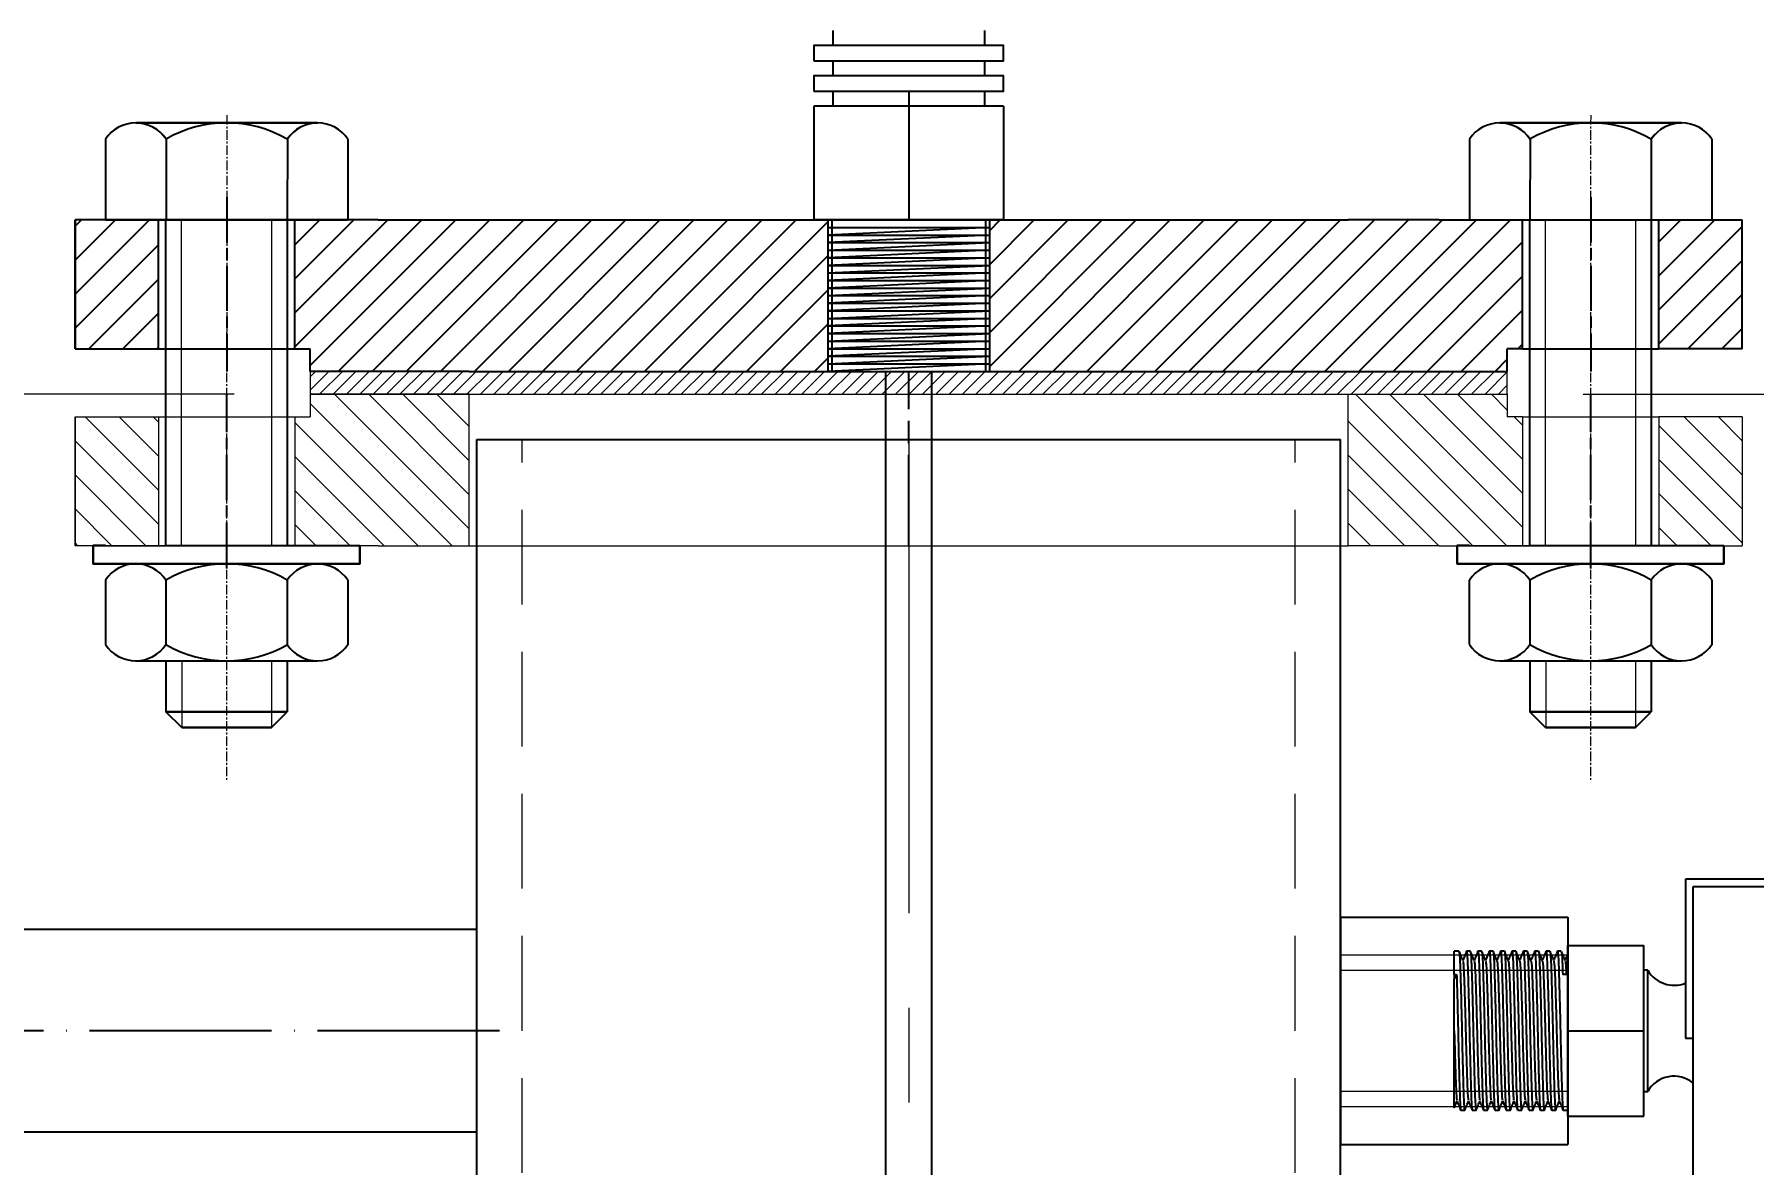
# Model space of a CAD drawing. Header units: millimetres. Extents: x -46397 to 283259, y -8690 to 23983.
# Drawn here: x 216578 to 216804.9, y 77.5 to 226.7 of the extents above; entities that cross this region are included whole.
import ezdxf

# ---------------------------------------------------------------- set-up
doc = ezdxf.new("R2010")
doc.units = ezdxf.units.MM
for name, pattern in [('ACAD_ISO04W100', [30, 24, -3, 0, -3]), ('AM_ISO08W050', [18, 12, -1.5, 3, -1.5]), ('AM_ISO08W050x2', [9, 6, -0.75, 1.5, -0.75]), ('CENTER', [2, 1.25, -0.25, 0.25, -0.25]), ('HIDDEN', [0.375, 0.25, -0.125]), ('HIDDENX2', [0.75, 0.5, -0.25])]:
    doc.linetypes.add(name, pattern=pattern)
doc.layers.get('Defpoints').update_dxf_attribs({"lineweight": 0})
for name, color, linetype, lineweight in [('AM_7', 4, 'AM_ISO08W050', 25), ('DUONGCHINH', 7, 'Continuous', 25), ('Long_AM_Hidden', 4, 'HIDDEN', 9), ('Long_AM_manh', 6, 'Continuous', 9), ('Long_AM_Visible', 30, 'Continuous', 25), ('Long_Centerline', 1, 'CENTER', 9), ('Long_Dim', 3, 'Continuous', 9), ('net dut', 127, 'HIDDENX2', 9), ('Standard', 7, 'Continuous', 0)]:
    doc.layers.add(name, color=color, linetype=linetype, lineweight=lineweight)
doc.styles.add('GHI CHÚ 3', font='isocp_IV25.ttf', dxfattribs={"width": 0.8})
doc.dimstyles.new('Vuong_DIM', dxfattribs={"dimtxt": 2.5, "dimasz": 2.3, "dimexe": 1.25, "dimexo": 0, "dimtad": 1, "dimtoh": 1, "dimdec": 0, "dimdsep": 46, "dimtxsty": 'GHI CHÚ 3', "dimcen": 2.3, "dimclrd": 9, "dimclre": 9, "dimclrt": 2, "dimadec": 0, "dimazin": 0, "dimtm": 1e-09, "dimtfac": 1, "dimtdec": 0, "dimtofl": 0, "dimtmove": 1, "dimatfit": 3, "dimfxl": 1, "dimtfill": 1, "dimlwd": 9, "dimlwe": 9, "dimarcsym": 1})

# ---------------------------------------------------------------- blocks, each defined once
blk = doc.blocks.new('D-ghfhhgfhtfthf')
at = {"color": 0}
for p, q in [((-10, 25), (-10, 23)), ((10, 25), (10, 23)), ((-10, 21), (-10, 19)), ((10, 21), (10, 19)), ((-10, 17), (-10, 15)), ((0, 17), (0, 0)), ((10, 17), (10, 15)), ((12.5, 15), (-12.5, 15)), ((-12.5, 15), (-12.5, 0)), ((12.5, 15), (12.5, 0)), ((12.5, 0), (-12.5, 0)), ((10.15, 0), (10.15, -20)), ((10.65, 0), (10.65, -20)), ((-10.65, 0), (-10.65, -20)), ((-10.65, -1), (10.65, -1)), ((10.65, -1), (-10.65, -2)), ((-10.65, -2), (10.65, -2)), ((10.65, -2), (-10.65, -3)), ((-10.15, 0), (-10.15, -20)), ((-10.65, -3), (10.65, -3)), ((-10.65, -4), (10.65, -3)), ((-10.65, -4), (10.65, -4)), ((10.65, -4), (-10.65, -5)), ((-10.65, -5), (10.65, -5)), ((10.65, -5), (-10.65, -6)), ((-10.65, -6), (10.65, -6)), ((-10.65, -7), (10.65, -6)), ((-10.65, -7), (10.65, -7)), ((10.65, -7), (-10.65, -8)), ((-10.65, -8), (10.65, -8)), ((10.65, -8), (-10.65, -9)), ((-10.65, -9), (10.65, -9)), ((-10.65, -10), (10.65, -9)), ((-10.65, -10), (10.65, -10)), ((10.65, -10), (-10.65, -11)), ((-10.65, -11), (10.65, -11)), ((10.65, -11), (-10.65, -12)), ((-10.65, -12), (10.65, -12)), ((-10.65, -13), (10.65, -12)), ((-10.65, -13), (10.65, -13)), ((10.65, -13), (-10.65, -14)), ((-10.65, -14), (10.65, -14)), ((10.65, -14), (-10.65, -15)), ((-10.65, -15), (10.65, -15)), ((-10.65, -16), (10.65, -15)), ((-10.65, -16), (10.65, -16)), ((10.65, -16), (-10.65, -17)), ((-10.65, -17), (10.65, -17)), ((10.65, -17), (-10.65, -18)), ((-10.65, -18), (10.65, -18)), ((-10.65, -19), (10.65, -18)), ((-10.65, -19), (10.65, -19)), ((10.65, -19), (-10.65, -20)), ((-10.65, -20), (10.65, -20))]:
    blk.add_line(p, q, dxfattribs=at)
for points in [[(-12.5, 21), (12.5, 21), (12.5, 23), (-12.5, 23)], [(-12.5, 17), (12.5, 17), (12.5, 19), (-12.5, 19)]]:
    blk.add_lwpolyline(points, close=True, dxfattribs=at)
blk = doc.blocks.new('43253523542')
h = blk.add_hatch()
h.set_pattern_fill('ANSI31', color=1)
h.set_pattern_definition([(45, (-278443.964, -3668.8674), (-2.24506403, 2.24506403), [])])
h.paths.add_polyline_path([(45860.9, 13447.34), (45871.9, 13447.34), (45871.9, 13464.34), (45860.9, 13464.34)])
h.paths.add_polyline_path([(45900.9, 13464.34), (45889.9, 13464.34), (45889.9, 13447.34), (45891.9, 13447.34), (45891.9, 13444.34), (45960.25, 13444.34), (45960.25, 13464.34)])
h.paths.add_polyline_path([(46040.9, 13464.34), (45981.55, 13464.34), (45981.55, 13444.34), (46049.9, 13444.34), (46049.9, 13447.34), (46051.9, 13447.34), (46051.9, 13464.34)])
h.paths.add_polyline_path([(46080.9, 13464.34), (46069.9, 13464.34), (46069.9, 13447.34), (46080.9, 13447.34)])
for p, q in [((45860.9, 13447.34, 0.59), (45860.9, 13464.34, 0.59)), ((45871.9, 13464.34, 0.59), (45860.9, 13464.34, 0.59)), ((45860.9, 13464.34, 0.59), (45860.9, 13447.34, 0.59)), ((45871.9, 13447.34, 0.59), (45871.9, 13464.34, 0.59)), ((45880.9, 13464.34, 0.59), (45871.9, 13464.34, 0.59)), ((45889.9, 13464.34, 0.59), (45880.9, 13464.34, 0.59)), ((45889.9, 13447.34, 0.59), (45889.9, 13464.34, 0.59)), ((45900.9, 13464.34, 0.59), (45889.9, 13464.34, 0.59)), ((45900.9, 13464.34, 0.59), (45912.9, 13464.34, 0.59)), ((45912.9, 13464.34, 0.59), (45970.9, 13464.34, 0.59)), ((45916.4, 13464.34, 0.59), (46025.4, 13464.34, 0.59)), ((45970.9, 13464.34, 0.59), (46028.9, 13464.34, 0.59)), ((46040.9, 13464.34, 0.59), (46028.9, 13464.34, 0.59)), ((46040.9, 13464.34, 0.59), (46051.9, 13464.34, 0.59)), ((46051.9, 13447.34, 0.59), (46051.9, 13464.34, 0.59)), ((46051.9, 13464.34, 0.59), (46060.9, 13464.34, 0.59)), ((46060.9, 13464.34, 0.59), (46069.9, 13464.34, 0.59)), ((46069.9, 13447.34, 0.59), (46069.9, 13464.34, 0.59)), ((46069.9, 13464.34, 0.59), (46080.9, 13464.34, 0.59)), ((46080.9, 13447.34, 0.59), (46080.9, 13464.34, 0.59)), ((45860.9, 13447.34, 0.59), (45871.9, 13447.34, 0.59)), ((45871.9, 13447.34, 0.59), (45880.9, 13447.34, 0.59)), ((45880.9, 13447.34, 0.59), (45889.9, 13447.34, 0.59)), ((45889.9, 13447.34, 0.59), (45891.9, 13447.34, 0.59)), ((45891.9, 13444.34, 0.59), (45891.9, 13447.34, 0.59)), ((46049.9, 13444.34, 0.59), (46049.9, 13447.34, 0.59)), ((46051.9, 13447.34, 0.59), (46049.9, 13447.34, 0.59)), ((46051.9, 13447.34, 0.59), (46060.9, 13447.34, 0.59)), ((46060.9, 13447.34, 0.59), (46069.9, 13447.34, 0.59)), ((46080.9, 13447.34, 0.59), (46069.9, 13447.34, 0.59)), ((45912.9, 13444.34, 0.59), (45891.9, 13444.34, 0.59)), ((45912.9, 13444.34, 0.59), (46028.9, 13444.34, 0.59)), ((46028.9, 13444.34, 0.59), (46049.9, 13444.34, 0.59))]:
    blk.add_line(p, q)
at = {"color": 0, "elevation": 0.59}
blk.add_lwpolyline([(45973.9, 12064.34), (45967.9, 12064.34), (45967.9, 13444.34), (45973.9, 13444.34)], close=True, dxfattribs=at)
at = {"layer": 'AM_7', "linetype": 'AM_ISO08W050x2'}
for p, q in [((45880.9, 13467.34, 0.59), (45880.9, 13444.34, 0.59)), ((46060.9, 13467.34, 0.59), (46060.9, 13444.34, 0.59))]:
    blk.add_line(p, q, dxfattribs=at)
at = {"layer": 'Standard', "elevation": 0.59}
blk.add_lwpolyline([(45981.55, 13464.34), (45960.25, 13464.34), (45960.25, 13444.34), (45981.55, 13444.34)], close=True, dxfattribs=at)
at = {"color": 0}
blk.add_blockref('D-ghfhhgfhtfthf', (45970.9, 13464.34, 0.59), dxfattribs=at)
blk = doc.blocks.new('DFDAFDFSDAFSDAF')
for p, q in [((54575.1, 32985.66), (54575.1, 32955.66)), ((54575.1, 32985.66), (54605.1, 32985.66)), ((54605.1, 32985.66), (54605.1, 32955.66)), ((54575.1, 32955.66), (54605.1, 32955.66))]:
    blk.add_line(p, q)
at = {"layer": 'net dut', "linetype": 'ByBlock', "lineweight": 5, "ltscale": 20}
for p, q in [((54575.1, 32980.66), (54605.1, 32980.66)), ((54575.1, 32978.66), (54605.1, 32978.66)), ((54575.1, 32962.66), (54605.1, 32962.66)), ((54575.1, 32960.66), (54605.1, 32960.66))]:
    blk.add_line(p, q, dxfattribs=at)
blk = doc.blocks.new('*U2563')
h = blk.add_hatch()
h.set_pattern_fill('ANSI31', color=1)
h.paths.add_polyline_path([(-110, -37), (-99, -37), (-99, -20), (-110, -20)])
h.paths.add_polyline_path([(-70, -20), (-81, -20), (-81, -37), (-79, -37), (-79, -40), (-58, -40), (-58, -20)])
h.paths.add_polyline_path([(70, -20), (58, -20), (58, -40), (79, -40), (79, -37), (81, -37), (81, -20)])
h.paths.add_polyline_path([(110, -20), (99, -20), (99, -37), (110, -37)])
for p, q in [((-110, -37), (-110, -20)), ((-99, -20), (-110, -20)), ((-110, -20), (-110, -37)), ((-99, -37), (-99, -20)), ((-90, -20), (-99, -20)), ((-81, -20), (-90, -20)), ((-81, -37), (-81, -20)), ((-70, -20), (-81, -20)), ((-70, -20), (-58, -20)), ((-58, -20), (-58, -40)), ((-58, -20), (0, -20)), ((0, -20), (58, -20)), ((58, -20), (58, -40)), ((70, -20), (58, -20)), ((70, -20), (81, -20)), ((81, -37), (81, -20)), ((81, -20), (90, -20)), ((90, -20), (99, -20)), ((99, -37), (99, -20)), ((99, -20), (110, -20)), ((110, -37), (110, -20)), ((-110, -37), (-99, -37)), ((-99, -37), (-90, -37)), ((-90, -37), (-81, -37)), ((-81, -37), (-79, -37)), ((-79, -40), (-79, -37)), ((79, -40), (79, -37)), ((81, -37), (79, -37)), ((81, -37), (90, -37)), ((90, -37), (99, -37)), ((110, -37), (99, -37)), ((-58, -40), (-79, -40)), ((-58, -40), (58, -40)), ((58, -40), (79, -40))]:
    blk.add_line(p, q)
at = {"layer": 'AM_7', "linetype": 'AM_ISO08W050x2'}
for p, q in [((-90, -17), (-90, -40)), ((90, -17), (90, -40))]:
    blk.add_line(p, q, dxfattribs=at)
at = {"layer": 'AM_7'}
blk.add_line((0, -20), (0, -43), dxfattribs=at)
blk = doc.blocks.new('gfdgdfgdfgd')
h = blk.add_hatch()
h.set_pattern_fill('ANSI31', color=256, scale=10)
h.set_pattern_definition([(45, (26713.8207, 19476.6653), (-0.8838835, 0.8838835), [])])
h.paths.add_polyline_path([(26634.82, 20151.67), (26792.82, 20151.67), (26792.82, 20154.67), (26634.82, 20154.67)])
at = {"color": 0}
blk.add_lwpolyline([(26634.82, 20151.67), (26792.82, 20151.67), (26792.82, 20154.67), (26634.82, 20154.67)], close=True, dxfattribs=at)
at = {"xscale": -1, "rotation": 180}
blk.add_blockref('*U2563', (26713.82, 20111.67), dxfattribs=at)
blk = doc.blocks.new('*U2574')
at = {"color": 1, "linetype": 'ACAD_ISO04W100'}
blk.add_line((0, 118), (0, -3), dxfattribs=at)
at = {"color": 2}
blk.add_lwpolyline([(13.35, 0), (13.35, 115), (-13.35, 115), (-13.35, 0)], close=True, dxfattribs=at)
blk = doc.blocks.new('*U2573')
h = blk.add_hatch()
h.set_pattern_fill('ANSI31', color=1, angle=-90)
h.set_pattern_definition([(315, (19, -13), (2.24506, 2.24506), [])])
h.paths.add_polyline_path([(13, 9.5), (13, 17.5), (-5, 17.5), (-5, 16), (-7, 16), (-7, 0.75), (13, 0.75)])
h.paths.add_polyline_path([(13, 31.5), (13, 39.5), (-5, 39.5), (-5, 31.5)])
h.paths.add_polyline_path([(-7, -26.75), (-7, -42), (-5, -42), (-5, -43.5), (13, -43.5), (13, -35.5), (13, -26.75)])
h.paths.add_polyline_path([(-5, -57.5), (-5, -65.5), (13, -65.5), (13, -57.5)])
for p, q in [((-5, 16), (-5, 39.5)), ((-5, 39.5), (13, 39.5)), ((13, 39.5), (13, 9.5)), ((13, 31.5), (-5, 31.5)), ((-7, 0.75), (-7, 16)), ((-7, 16), (-5, 16)), ((13, 17.5), (-5, 17.5)), ((13, 9.5), (13, 0.75)), ((13, 0.75), (-7, 0.75)), ((-7, 0.75), (-7, -26.75)), ((13, 0.75), (13, -26.75)), ((13, -26.75), (-7, -26.75)), ((-7, -26.75), (-7, -42)), ((13, -35.5), (13, -26.75)), ((13, -65.5), (13, -35.5)), ((-7, -42), (-5, -42)), ((-5, -42), (-5, -65.5)), ((13, -43.5), (-5, -43.5)), ((13, -57.5), (-5, -57.5)), ((-5, -65.5), (13, -65.5))]:
    blk.add_line(p, q)
at = {"layer": 'AM_7', "linetype": 'AM_ISO08W050x2'}
for p, q in [((-8, 24.5), (16, 24.5)), ((-8, -50.5), (16, -50.5))]:
    blk.add_line(p, q, dxfattribs=at)
at = {"layer": 'AM_7'}
blk.add_line((15.88, -13), (-10, -13), dxfattribs=at)
blk = doc.blocks.new('erdgcxvb')
at = {"xscale": -1, "rotation": 180}
blk.add_blockref('*U2573', (-135.95, -13), dxfattribs=at)
at = {"rotation": 270}
blk.add_blockref('*U2574', (-142.95, 0), dxfattribs=at)
blk = doc.blocks.new('DDASFDFASDFDASF')
at = {"layer": 'Long_AM_Visible'}
for p, q in [((1615094.77, 228302.02), (1615097.77, 228302.02)), ((1615097.77, 228302.02), (1615109.77, 228302.02)), ((1615109.77, 228302.02), (1615112.77, 228302.02)), ((1615091.77, 228300.41), (1615091.77, 228294.02)), ((1615097.77, 228300.41), (1615097.77, 228294.02)), ((1615109.77, 228300.41), (1615109.77, 228294.02)), ((1615115.77, 228300.41), (1615115.77, 228294.02)), ((1615094.77, 228292.42), (1615097.77, 228292.42)), ((1615097.77, 228292.42), (1615109.77, 228292.42)), ((1615109.77, 228292.42), (1615112.77, 228292.42))]:
    blk.add_line(p, q, dxfattribs=at)
for centre, radius, start, end in [((1615094.77, 228298.41), 3.6, 33.6174, 146.3826), ((1615103.77, 228290.02), 12, 59.9946, 120.0054), ((1615112.77, 228298.41), 3.6, 33.6174, 146.3826), ((1615094.77, 228296.02), 3.6, 213.6174, 326.3826), ((1615103.77, 228304.41), 12, 239.9946, 300.0054), ((1615112.77, 228296.02), 3.6, 213.6174, 326.3826)]:
    blk.add_arc(centre, radius, start, end, dxfattribs=at)
blk = doc.blocks.new('sdfdsfds')
at = {"layer": 'Long_AM_manh'}
for p, q in [((-5.96, -23), (-5.96, 20)), ((5.93, 20), (5.92, -23)), ((-5.91, -38.2), (-5.91, -47)), ((5.93, -38.2), (5.93, -47))]:
    blk.add_line(p, q, dxfattribs=at)
at = {"layer": 'Long_AM_Visible'}
for p, q in [((-7.99, 32.8), (-11.99, 32.8)), ((-11.99, 32.8), (-7.99, 32.8)), ((8.01, 32.8), (-7.99, 32.8)), ((-7.99, 32.8), (8.01, 32.8)), ((12.01, 32.8), (8.01, 32.8)), ((8.01, 32.8), (12.01, 32.8)), ((-15.99, 30.66), (-16, 20)), ((-15.99, 30.66), (-16, 20)), ((-7.99, 30.66), (-8, 20)), ((-7.99, 30.66), (-8, 20)), ((8.01, 30.65), (8, 20)), ((8.01, 30.65), (8, 20)), ((16.01, 30.65), (16, 20)), ((16.01, 30.65), (16, 20)), ((-16, 20), (16, 20)), ((-8.01, -23), (-8.01, 20)), ((7.99, 20), (7.98, -23)), ((-8.01, -38.2), (-8.01, -44.92)), ((-8.01, -38.2), (-8.01, -44.92)), ((7.99, -38.2), (7.99, -44.92)), ((7.99, -38.2), (7.99, -44.92)), ((-5.93, -47), (-8.01, -44.92)), ((7.99, -44.92), (-8.01, -44.92)), ((-5.93, -47), (-8.01, -44.92)), ((-8.01, -44.92), (7.99, -44.92)), ((5.91, -47), (7.99, -44.92)), ((5.91, -47), (7.99, -44.92)), ((5.91, -47), (-5.93, -47)), ((-5.93, -47), (5.91, -47))]:
    blk.add_line(p, q, dxfattribs=at)
blk.add_lwpolyline([(17.59, -25.4), (-17.61, -25.39), (-17.61, -22.99), (17.59, -23)], close=True, dxfattribs=at)
blk.add_lwpolyline([(-15.98, -22.99), (-17.61, -22.99), (-17.61, -25.39), (17.59, -25.4), (17.59, -23), (-8.01, -23)], dxfattribs=at)
for centre, radius, start, end in [((-12, 28), 4.8, 33.6009, 146.3661), ((-11.99, 28), 4.8, 33.6009, 146.3662), ((0, 16.8), 16, 59.9781, 119.9889), ((0, 16.8), 16, 59.9781, 119.989), ((12, 27.99), 4.8, 33.6009, 146.3661), ((12.01, 27.99), 4.8, 33.6009, 146.3662)]:
    blk.add_arc(centre, radius, start, end, dxfattribs=at)
at = {"layer": 'Long_Centerline', "linetype": 'CENTER'}
blk.add_line((0.01, 33.83), (-0.01, -53.88), dxfattribs=at)
at = {"layer": 'DUONGCHINH', "xscale": 1.333333333553129, "yscale": 1.333333333553129, "zscale": 1.333333333553129, "rotation": 359.9835411540283}
blk.add_blockref('DDASFDFASDFDASF', (-2153559.05, -303809.46), dxfattribs=at)
blk = doc.blocks.new('12319823 dasdasd')
at = {"layer": 'Long_AM_Hidden', "ltscale": 50}
for p, q in [((10731.04, 16704.03), (10731.04, 18282.03)), ((10833.04, 16704.03), (10833.04, 18282.03))]:
    blk.add_line(p, q, dxfattribs=at)
at = {"layer": 'Long_AM_Visible'}
for p, q in [((10725.04, 16704.03), (10725.04, 18282.03)), ((10725.04, 18282.03), (10839.04, 18282.03)), ((10839.04, 16704.03), (10839.04, 18282.03)), ((10916.54, 18224.02), (10884.54, 18224.02)), ((10884.54, 18224.02), (10884.54, 18203.02)), ((10915.54, 18223.02), (10885.54, 18223.02)), ((10885.54, 18223.02), (10885.54, 18203.02)), ((10885.54, 18223.02), (10885.54, 16785.03, 0.73)), ((10854.66, 18214.52), (10854.04, 18214.52)), ((10854.04, 18211.44), (10854.04, 18214.52)), ((10856.16, 18214.52), (10855.66, 18214.52)), ((10857.66, 18214.52), (10857.16, 18214.52)), ((10859.16, 18214.52), (10858.66, 18214.52)), ((10860.66, 18214.52), (10860.16, 18214.52)), ((10862.16, 18214.52), (10861.66, 18214.52)), ((10863.66, 18214.52), (10863.16, 18214.52)), ((10865.16, 18214.52), (10864.66, 18214.52)), ((10866.66, 18214.52), (10866.16, 18214.52)), ((10868.16, 18214.52), (10867.66, 18214.52)), ((10869.04, 18204.02), (10869.04, 18215.27)), ((10869.04, 18215.27), (10879.04, 18215.27)), ((10879.04, 18204.02), (10879.04, 18215.27)), ((10854.04, 18211.44), (10854.35, 18211.44)), ((10854.35, 18211.44), (10854.04, 18210.89)), ((10854.04, 18211.44), (10854.04, 18210.89)), ((10869.04, 18211.44), (10868.35, 18211.44)), ((10879.58, 18212.02), (10879.04, 18212.02)), ((10879.58, 18196.02), (10879.58, 18212.02)), ((10869.04, 18204.02), (10879.04, 18204.02)), ((10869.04, 18192.77), (10869.04, 18204.02)), ((10879.04, 18192.77), (10879.04, 18204.02)), ((10884.54, 18203.02), (10885.54, 18203.02)), ((10879.04, 18196.02), (10879.58, 18196.02)), ((10854.91, 18193.52), (10855.41, 18193.52)), ((10856.41, 18193.52), (10856.91, 18193.52)), ((10857.91, 18193.52), (10858.41, 18193.52)), ((10859.41, 18193.52), (10859.91, 18193.52)), ((10860.91, 18193.52), (10861.41, 18193.52)), ((10862.41, 18193.52), (10862.91, 18193.52)), ((10863.91, 18193.52), (10864.41, 18193.52)), ((10865.41, 18193.52), (10865.91, 18193.52)), ((10866.91, 18193.52), (10867.41, 18193.52)), ((10868.41, 18193.52), (10869.04, 18193.52)), ((10869.04, 18192.77), (10879.04, 18192.77))]:
    blk.add_line(p, q, dxfattribs=at)
for centre, start, end in [((10883.04, 18214.02), 210, 292.0243), ((10883.04, 18194.02), 51.3178, 150)]:
    blk.add_arc(centre, 4, start, end, dxfattribs=at)
for points, knots in [([(10854.66, 18214.52, -0.73), (10854.68, 18214.45, -0.73), (10854.73, 18214.31, -0.73), (10854.79, 18213.21, -0.73), (10854.85, 18211.53, -0.73), (10854.91, 18209.33, -0.73), (10854.98, 18206.77, -0.73), (10855.04, 18204.02, -0.73), (10855.1, 18201.27, -0.73), (10855.17, 18198.71, -0.73), (10855.23, 18196.51, -0.73), (10855.29, 18194.81, -0.73), (10855.35, 18193.8, -0.73), (10855.4, 18193.4, -0.73), (10855.42, 18193.57, -0.73), (10855.43, 18193.6, -0.73)], [0, 0, 0, 0, 0.081414, 0.164242, 0.245656, 0.327069, 0.409898, 0.491312, 0.572726, 0.655554, 0.736968, 0.818382, 0.90121, 0.982624, 1, 1, 1, 1]), ([(10855.18, 18213.25, -0.73), (10855.1, 18213.46, -0.73), (10854.93, 18213.88, -0.73), (10854.76, 18214.3, -0.73), (10854.68, 18214.5, -0.73)], [0, 0, 0, 0, 0.499939, 1, 1, 1, 1]), ([(10855.65, 18214.5, -0.73), (10855.57, 18214.3, -0.73), (10855.41, 18213.89, -0.73), (10855.24, 18213.48, -0.73), (10855.16, 18213.29, -0.73)], [0, 0, 0, 0, 0.514465, 1, 1, 1, 1]), ([(10855.65, 18214.45, -0.73), (10855.66, 18214.47, -0.73), (10855.68, 18214.64, -0.73), (10855.73, 18214.24, -0.73), (10855.79, 18213.23, -0.73), (10855.85, 18211.53, -0.73), (10855.91, 18209.33, -0.73), (10855.98, 18206.77, -0.73), (10856.04, 18204.02, -0.73), (10856.1, 18201.27, -0.73), (10856.17, 18198.71, -0.73), (10856.23, 18196.51, -0.73), (10856.29, 18194.83, -0.73), (10856.35, 18193.73, -0.73), (10856.39, 18193.59, -0.73), (10856.41, 18193.52, -0.73)], [0, 0, 0, 0, 0.017079, 0.098517, 0.181371, 0.262809, 0.344247, 0.427101, 0.508539, 0.589978, 0.672832, 0.75427, 0.835708, 0.918562, 1, 1, 1, 1]), ([(10856.68, 18213.25, -0.73), (10856.6, 18213.46, -0.73), (10856.43, 18213.88, -0.73), (10856.26, 18214.29, -0.73), (10856.18, 18214.5, -0.73)], [0, 0, 0, 0, 0.499963, 1, 1, 1, 1]), ([(10856.18, 18214.44, -0.73), (10856.19, 18214.38, -0.73), (10856.23, 18214.25, -0.73), (10856.29, 18213.2, -0.73), (10856.35, 18211.53, -0.73), (10856.41, 18209.33, -0.73), (10856.48, 18206.77, -0.73), (10856.54, 18204.02, -0.73), (10856.6, 18201.27, -0.73), (10856.67, 18198.71, -0.73), (10856.73, 18196.51, -0.73), (10856.79, 18194.81, -0.73), (10856.85, 18193.8, -0.73), (10856.9, 18193.4, -0.73), (10856.92, 18193.57, -0.73), (10856.93, 18193.6, -0.73)], [0, 0, 0, 0, 0.064588, 0.148939, 0.23185, 0.31476, 0.399111, 0.482022, 0.564933, 0.649284, 0.732195, 0.815105, 0.899456, 0.982367, 1, 1, 1, 1]), ([(10857.15, 18214.5, -0.73), (10857.07, 18214.3, -0.73), (10856.91, 18213.89, -0.73), (10856.74, 18213.48, -0.73), (10856.66, 18213.29, -0.73)], [0, 0, 0, 0, 0.514465, 1, 1, 1, 1]), ([(10857.15, 18214.45, -0.73), (10857.16, 18214.47, -0.73), (10857.18, 18214.64, -0.73), (10857.23, 18214.24, -0.73), (10857.29, 18213.23, -0.73), (10857.35, 18211.53, -0.73), (10857.41, 18209.33, -0.73), (10857.48, 18206.77, -0.73), (10857.54, 18204.02, -0.73), (10857.6, 18201.27, -0.73), (10857.67, 18198.71, -0.73), (10857.73, 18196.51, -0.73), (10857.79, 18194.83, -0.73), (10857.85, 18193.73, -0.73), (10857.89, 18193.59, -0.73), (10857.91, 18193.52, -0.73)], [0, 0, 0, 0, 0.017079, 0.098517, 0.181371, 0.262809, 0.344247, 0.427101, 0.508539, 0.589978, 0.672832, 0.75427, 0.835708, 0.918562, 1, 1, 1, 1]), ([(10858.18, 18213.25, -0.73), (10858.1, 18213.46, -0.73), (10857.93, 18213.88, -0.73), (10857.76, 18214.29, -0.73), (10857.68, 18214.5, -0.73)], [0, 0, 0, 0, 0.499962, 1, 1, 1, 1]), ([(10857.68, 18214.44, -0.73), (10857.69, 18214.38, -0.73), (10857.73, 18214.25, -0.73), (10857.79, 18213.2, -0.73), (10857.85, 18211.53, -0.73), (10857.91, 18209.33, -0.73), (10857.98, 18206.77, -0.73), (10858.04, 18204.02, -0.73), (10858.1, 18201.27, -0.73), (10858.17, 18198.71, -0.73), (10858.23, 18196.51, -0.73), (10858.29, 18194.81, -0.73), (10858.35, 18193.8, -0.73), (10858.4, 18193.4, -0.73), (10858.42, 18193.57, -0.73), (10858.43, 18193.59, -0.73)], [0, 0, 0, 0, 0.064597, 0.148959, 0.231879, 0.3148, 0.399161, 0.482082, 0.565003, 0.649365, 0.732285, 0.815206, 0.899567, 0.982488, 1, 1, 1, 1]), ([(10858.65, 18214.5, -0.73), (10858.57, 18214.3, -0.73), (10858.41, 18213.89, -0.73), (10858.24, 18213.48, -0.73), (10858.16, 18213.29, -0.73)], [0, 0, 0, 0, 0.514465, 1, 1, 1, 1]), ([(10858.65, 18214.45, -0.73), (10858.66, 18214.47, -0.73), (10858.68, 18214.64, -0.73), (10858.73, 18214.24, -0.73), (10858.79, 18213.23, -0.73), (10858.85, 18211.53, -0.73), (10858.91, 18209.33, -0.73), (10858.98, 18206.77, -0.73), (10859.04, 18204.02, -0.73), (10859.1, 18201.27, -0.73), (10859.17, 18198.71, -0.73), (10859.23, 18196.51, -0.73), (10859.29, 18194.83, -0.73), (10859.35, 18193.73, -0.73), (10859.39, 18193.59, -0.73), (10859.41, 18193.52, -0.73)], [0, 0, 0, 0, 0.017079, 0.098517, 0.181371, 0.262809, 0.344247, 0.427101, 0.508539, 0.589978, 0.672832, 0.75427, 0.835708, 0.918562, 1, 1, 1, 1]), ([(10859.68, 18213.25, -0.73), (10859.6, 18213.46, -0.73), (10859.43, 18213.88, -0.73), (10859.26, 18214.29, -0.73), (10859.18, 18214.5, -0.73)], [0, 0, 0, 0, 0.49996, 1, 1, 1, 1]), ([(10859.18, 18214.44, -0.73), (10859.19, 18214.39, -0.73), (10859.23, 18214.25, -0.73), (10859.29, 18213.2, -0.73), (10859.35, 18211.53, -0.73), (10859.41, 18209.33, -0.73), (10859.48, 18206.77, -0.73), (10859.54, 18204.02, -0.73), (10859.6, 18201.27, -0.73), (10859.67, 18198.71, -0.73), (10859.73, 18196.51, -0.73), (10859.79, 18194.81, -0.73), (10859.85, 18193.8, -0.73), (10859.9, 18193.4, -0.73), (10859.92, 18193.57, -0.73), (10859.93, 18193.59, -0.73)], [0, 0, 0, 0, 0.064974, 0.149302, 0.232189, 0.315077, 0.399405, 0.482293, 0.56518, 0.649508, 0.732396, 0.815283, 0.899611, 0.982499, 1, 1, 1, 1]), ([(10860.15, 18214.5, -0.73), (10860.07, 18214.3, -0.73), (10859.91, 18213.89, -0.73), (10859.74, 18213.48, -0.73), (10859.66, 18213.29, -0.73)], [0, 0, 0, 0, 0.5144651, 1, 1, 1, 1]), ([(10860.15, 18214.45, -0.73), (10860.16, 18214.47, -0.73), (10860.18, 18214.64, -0.73), (10860.23, 18214.24, -0.73), (10860.29, 18213.23, -0.73), (10860.35, 18211.53, -0.73), (10860.41, 18209.33, -0.73), (10860.48, 18206.77, -0.73), (10860.54, 18204.02, -0.73), (10860.6, 18201.27, -0.73), (10860.67, 18198.71, -0.73), (10860.73, 18196.51, -0.73), (10860.79, 18194.83, -0.73), (10860.85, 18193.73, -0.73), (10860.89, 18193.59, -0.73), (10860.91, 18193.52, -0.73)], [0, 0, 0, 0, 0.017079, 0.098517, 0.181371, 0.262809, 0.344247, 0.427101, 0.508539, 0.589978, 0.672832, 0.75427, 0.835708, 0.918562, 1, 1, 1, 1]), ([(10860.66, 18214.52, -0.73), (10860.68, 18214.45, -0.73), (10860.73, 18214.31, -0.73), (10860.79, 18213.21, -0.73), (10860.85, 18211.53, -0.73), (10860.91, 18209.33, -0.73), (10860.98, 18206.77, -0.73), (10861.04, 18204.02, -0.73), (10861.1, 18201.27, -0.73), (10861.17, 18198.71, -0.73), (10861.23, 18196.51, -0.73), (10861.29, 18194.81, -0.73), (10861.35, 18193.8, -0.73), (10861.4, 18193.4, -0.73), (10861.42, 18193.57, -0.73), (10861.43, 18193.6, -0.73)], [0, 0, 0, 0, 0.081401, 0.164217, 0.245619, 0.32702, 0.409836, 0.491237, 0.572639, 0.655455, 0.736856, 0.818257, 0.901073, 0.982475, 1, 1, 1, 1]), ([(10861.18, 18213.25, -0.73), (10861.09, 18213.46, -0.73), (10860.93, 18213.88, -0.73), (10860.76, 18214.3, -0.73), (10860.68, 18214.5, -0.73)], [0, 0, 0, 0, 0.499949, 1, 1, 1, 1]), ([(10861.65, 18214.5, -0.73), (10861.57, 18214.3, -0.73), (10861.41, 18213.89, -0.73), (10861.24, 18213.48, -0.73), (10861.16, 18213.29, -0.73)], [0, 0, 0, 0, 0.5144651, 1, 1, 1, 1]), ([(10861.65, 18214.45, -0.73), (10861.66, 18214.47, -0.73), (10861.68, 18214.64, -0.73), (10861.73, 18214.24, -0.73), (10861.79, 18213.23, -0.73), (10861.85, 18211.53, -0.73), (10861.91, 18209.33, -0.73), (10861.98, 18206.77, -0.73), (10862.04, 18204.02, -0.73), (10862.1, 18201.27, -0.73), (10862.17, 18198.71, -0.73), (10862.23, 18196.51, -0.73), (10862.29, 18194.83, -0.73), (10862.35, 18193.73, -0.73), (10862.39, 18193.59, -0.73), (10862.41, 18193.52, -0.73)], [0, 0, 0, 0, 0.017079, 0.098517, 0.181371, 0.262809, 0.344247, 0.427101, 0.508539, 0.589978, 0.672832, 0.75427, 0.835708, 0.918562, 1, 1, 1, 1]), ([(10862.68, 18213.25, -0.73), (10862.6, 18213.46, -0.73), (10862.43, 18213.88, -0.73), (10862.26, 18214.3, -0.73), (10862.18, 18214.5, -0.73)], [0, 0, 0, 0, 0.499957, 1, 1, 1, 1]), ([(10862.18, 18214.44, -0.73), (10862.19, 18214.39, -0.73), (10862.23, 18214.25, -0.73), (10862.29, 18213.2, -0.73), (10862.35, 18211.53, -0.73), (10862.41, 18209.33, -0.73), (10862.48, 18206.77, -0.73), (10862.54, 18204.02, -0.73), (10862.6, 18201.27, -0.73), (10862.67, 18198.71, -0.73), (10862.73, 18196.51, -0.73), (10862.79, 18194.81, -0.73), (10862.85, 18193.8, -0.73), (10862.9, 18193.4, -0.73), (10862.92, 18193.57, -0.73), (10862.93, 18193.6, -0.73)], [0, 0, 0, 0, 0.065127, 0.149364, 0.232162, 0.31496, 0.399197, 0.481996, 0.564794, 0.649031, 0.731829, 0.814627, 0.898864, 0.981663, 1, 1, 1, 1]), ([(10863.15, 18214.5, -0.73), (10863.07, 18214.3, -0.73), (10862.91, 18213.89, -0.73), (10862.74, 18213.48, -0.73), (10862.66, 18213.29, -0.73)], [0, 0, 0, 0, 0.514465, 1, 1, 1, 1]), ([(10863.15, 18214.45, -0.73), (10863.16, 18214.47, -0.73), (10863.18, 18214.64, -0.73), (10863.23, 18214.24, -0.73), (10863.29, 18213.23, -0.73), (10863.35, 18211.53, -0.73), (10863.41, 18209.33, -0.73), (10863.48, 18206.77, -0.73), (10863.54, 18204.02, -0.73), (10863.6, 18201.27, -0.73), (10863.67, 18198.71, -0.73), (10863.73, 18196.51, -0.73), (10863.79, 18194.83, -0.73), (10863.85, 18193.73, -0.73), (10863.89, 18193.59, -0.73), (10863.91, 18193.52, -0.73)], [0, 0, 0, 0, 0.017079, 0.098517, 0.181371, 0.262809, 0.344247, 0.427101, 0.508539, 0.589978, 0.672832, 0.75427, 0.835708, 0.918562, 1, 1, 1, 1]), ([(10864.18, 18213.25, -0.73), (10864.09, 18213.46, -0.73), (10863.93, 18213.88, -0.73), (10863.76, 18214.3, -0.73), (10863.68, 18214.5, -0.73)], [0, 0, 0, 0, 0.499956, 1, 1, 1, 1]), ([(10863.68, 18214.44, -0.73), (10863.69, 18214.39, -0.73), (10863.73, 18214.25, -0.73), (10863.79, 18213.2, -0.73), (10863.85, 18211.53, -0.73), (10863.91, 18209.33, -0.73), (10863.98, 18206.77, -0.73), (10864.04, 18204.02, -0.73), (10864.1, 18201.27, -0.73), (10864.17, 18198.71, -0.73), (10864.23, 18196.51, -0.73), (10864.29, 18194.81, -0.73), (10864.35, 18193.8, -0.73), (10864.4, 18193.4, -0.73), (10864.42, 18193.57, -0.73), (10864.43, 18193.6, -0.73)], [0, 0, 0, 0, 0.065209, 0.149447, 0.232245, 0.315044, 0.399281, 0.48208, 0.564879, 0.649116, 0.731915, 0.814713, 0.89895, 0.981749, 1, 1, 1, 1]), ([(10864.65, 18214.5, -0.73), (10864.57, 18214.3, -0.73), (10864.41, 18213.89, -0.73), (10864.24, 18213.48, -0.73), (10864.16, 18213.29, -0.73)], [0, 0, 0, 0, 0.514465, 1, 1, 1, 1]), ([(10864.65, 18214.45, -0.73), (10864.66, 18214.47, -0.73), (10864.68, 18214.64, -0.73), (10864.73, 18214.24, -0.73), (10864.79, 18213.23, -0.73), (10864.85, 18211.53, -0.73), (10864.91, 18209.33, -0.73), (10864.98, 18206.77, -0.73), (10865.04, 18204.02, -0.73), (10865.1, 18201.27, -0.73), (10865.17, 18198.71, -0.73), (10865.23, 18196.51, -0.73), (10865.29, 18194.83, -0.73), (10865.35, 18193.73, -0.73), (10865.39, 18193.59, -0.73), (10865.41, 18193.52, -0.73)], [0, 0, 0, 0, 0.017079, 0.098517, 0.181371, 0.262809, 0.344247, 0.427101, 0.508539, 0.589978, 0.672832, 0.75427, 0.835708, 0.918562, 1, 1, 1, 1]), ([(10865.16, 18214.52, -0.73), (10865.18, 18214.45, -0.73), (10865.23, 18214.31, -0.73), (10865.29, 18213.21, -0.73), (10865.35, 18211.53, -0.73), (10865.41, 18209.33, -0.73), (10865.48, 18206.77, -0.73), (10865.54, 18204.02, -0.73), (10865.6, 18201.27, -0.73), (10865.67, 18198.71, -0.73), (10865.73, 18196.51, -0.73), (10865.79, 18194.81, -0.73), (10865.85, 18193.8, -0.73), (10865.9, 18193.4, -0.73), (10865.92, 18193.57, -0.73), (10865.93, 18193.6, -0.73)], [0, 0, 0, 0, 0.081403, 0.16422, 0.245622, 0.327025, 0.409842, 0.491245, 0.572647, 0.655464, 0.736867, 0.818269, 0.901087, 0.982489, 1, 1, 1, 1]), ([(10865.68, 18213.25, -0.73), (10865.59, 18213.46, -0.73), (10865.43, 18213.88, -0.73), (10865.26, 18214.3, -0.73), (10865.18, 18214.5, -0.73)], [0, 0, 0, 0, 0.499955, 1, 1, 1, 1]), ([(10866.15, 18214.5, -0.73), (10866.07, 18214.3, -0.73), (10865.91, 18213.89, -0.73), (10865.74, 18213.48, -0.73), (10865.66, 18213.29, -0.73)], [0, 0, 0, 0, 0.5144651, 1, 1, 1, 1]), ([(10866.15, 18214.45, -0.73), (10866.16, 18214.47, -0.73), (10866.18, 18214.64, -0.73), (10866.23, 18214.24, -0.73), (10866.29, 18213.23, -0.73), (10866.35, 18211.53, -0.73), (10866.41, 18209.33, -0.73), (10866.48, 18206.77, -0.73), (10866.54, 18204.02, -0.73), (10866.6, 18201.27, -0.73), (10866.67, 18198.71, -0.73), (10866.73, 18196.51, -0.73), (10866.79, 18194.83, -0.73), (10866.85, 18193.73, -0.73), (10866.89, 18193.59, -0.73), (10866.91, 18193.52, -0.73)], [0, 0, 0, 0, 0.017079, 0.098517, 0.181371, 0.262809, 0.344247, 0.427101, 0.508539, 0.589978, 0.672832, 0.75427, 0.835708, 0.918562, 1, 1, 1, 1]), ([(10866.66, 18214.52, -0.73), (10866.68, 18214.45, -0.73), (10866.73, 18214.31, -0.73), (10866.79, 18213.21, -0.73), (10866.85, 18211.53, -0.73), (10866.91, 18209.33, -0.73), (10866.98, 18206.77, -0.73), (10867.04, 18204.02, -0.73), (10867.1, 18201.27, -0.73), (10867.17, 18198.71, -0.73), (10867.23, 18196.51, -0.73), (10867.29, 18194.81, -0.73), (10867.35, 18193.8, -0.73), (10867.4, 18193.4, -0.73), (10867.42, 18193.57, -0.73), (10867.43, 18193.6, -0.73)], [0, 0, 0, 0, 0.081418, 0.164251, 0.245669, 0.327087, 0.40992, 0.491338, 0.572756, 0.655589, 0.737007, 0.818425, 0.901257, 0.982676, 1, 1, 1, 1]), ([(10867.18, 18213.25, -0.73), (10867.09, 18213.46, -0.73), (10866.93, 18213.88, -0.73), (10866.76, 18214.3, -0.73), (10866.68, 18214.5, -0.73)], [0, 0, 0, 0, 0.499957, 1, 1, 1, 1]), ([(10867.65, 18214.5, -0.73), (10867.57, 18214.3, -0.73), (10867.41, 18213.89, -0.73), (10867.24, 18213.48, -0.73), (10867.16, 18213.29, -0.73)], [0, 0, 0, 0, 0.514465, 1, 1, 1, 1]), ([(10867.65, 18214.45, -0.73), (10867.66, 18214.47, -0.73), (10867.68, 18214.64, -0.73), (10867.73, 18214.24, -0.73), (10867.79, 18213.23, -0.73), (10867.85, 18211.53, -0.73), (10867.91, 18209.33, -0.73), (10867.98, 18206.77, -0.73), (10868.04, 18204.02, -0.73), (10868.1, 18201.27, -0.73), (10868.17, 18198.71, -0.73), (10868.23, 18196.51, -0.73), (10868.29, 18194.83, -0.73), (10868.35, 18193.73, -0.73), (10868.39, 18193.59, -0.73), (10868.41, 18193.52, -0.73)], [0, 0, 0, 0, 0.017079, 0.098517, 0.181371, 0.262809, 0.344247, 0.427101, 0.508539, 0.589978, 0.672832, 0.75427, 0.835708, 0.918562, 1, 1, 1, 1]), ([(10868.68, 18213.25, -0.73), (10868.6, 18213.46, -0.73), (10868.43, 18213.87, -0.73), (10868.26, 18214.29, -0.73), (10868.18, 18214.5, -0.73)], [0, 0, 0, 0, 0.499881, 1, 1, 1, 1]), ([(10868.18, 18214.44, -0.73), (10868.19, 18214.38, -0.73), (10868.23, 18214.24, -0.73), (10868.29, 18213.23, -0.73), (10868.33, 18212.04, -0.73), (10868.35, 18211.44, -0.73)], [0, 0, 0, 0, 0.277377, 0.641801, 1, 1, 1, 1]), ([(10855.18, 18213.2, -0.73), (10855.19, 18213.15, -0.73), (10855.23, 18213.03, -0.73), (10855.29, 18212.11, -0.73), (10855.35, 18210.64, -0.73), (10855.41, 18208.7, -0.73), (10855.48, 18206.44, -0.73), (10855.54, 18204.02, -0.73), (10855.6, 18201.6, -0.73), (10855.67, 18199.34, -0.73), (10855.73, 18197.4, -0.73), (10855.79, 18195.93, -0.73), (10855.85, 18195.01, -0.73), (10855.88, 18194.89, -0.73), (10855.9, 18194.84, -0.73)], [0, 0, 0, 0, 0.065796, 0.153495, 0.239696, 0.325898, 0.413596, 0.499798, 0.585999, 0.673698, 0.759899, 0.8461, 0.9338, 1, 1, 1, 1]), ([(10856.68, 18213.19, -0.73), (10856.69, 18213.14, -0.73), (10856.73, 18213.03, -0.73), (10856.79, 18212.11, -0.73), (10856.85, 18210.64, -0.73), (10856.91, 18208.7, -0.73), (10856.98, 18206.44, -0.73), (10857.04, 18204.02, -0.73), (10857.1, 18201.6, -0.73), (10857.17, 18199.34, -0.73), (10857.23, 18197.4, -0.73), (10857.29, 18195.93, -0.73), (10857.35, 18195.01, -0.73), (10857.38, 18194.89, -0.73), (10857.4, 18194.84, -0.73)], [0, 0, 0, 0, 0.0652535, 0.1530039, 0.2392547, 0.3255062, 0.4132559, 0.4995074, 0.5857589, 0.6735085, 0.75976, 0.8460109, 0.9337612, 1, 1, 1, 1]), ([(10858.18, 18213.19, -0.73), (10858.19, 18213.14, -0.73), (10858.23, 18213.03, -0.73), (10858.29, 18212.11, -0.73), (10858.35, 18210.64, -0.73), (10858.41, 18208.7, -0.73), (10858.48, 18206.44, -0.73), (10858.54, 18204.02, -0.73), (10858.6, 18201.6, -0.73), (10858.67, 18199.34, -0.73), (10858.73, 18197.4, -0.73), (10858.79, 18195.93, -0.73), (10858.85, 18195.01, -0.73), (10858.88, 18194.89, -0.73), (10858.9, 18194.84, -0.73)], [0, 0, 0, 0, 0.065219, 0.152972, 0.239226, 0.325481, 0.413234, 0.499489, 0.585743, 0.673496, 0.759751, 0.846005, 0.933759, 1, 1, 1, 1]), ([(10859.68, 18213.2, -0.73), (10859.69, 18213.14, -0.73), (10859.73, 18213.03, -0.73), (10859.79, 18212.11, -0.73), (10859.85, 18210.64, -0.73), (10859.91, 18208.7, -0.73), (10859.98, 18206.44, -0.73), (10860.04, 18204.02, -0.73), (10860.1, 18201.6, -0.73), (10860.17, 18199.34, -0.73), (10860.23, 18197.4, -0.73), (10860.29, 18195.93, -0.73), (10860.35, 18195.01, -0.73), (10860.38, 18194.89, -0.73), (10860.4, 18194.84, -0.73)], [0, 0, 0, 0, 0.065618, 0.153334, 0.239551, 0.325769, 0.413484, 0.499702, 0.58592, 0.673636, 0.759854, 0.846071, 0.933787, 1, 1, 1, 1]), ([(10861.18, 18213.2, -0.73), (10861.19, 18213.15, -0.73), (10861.23, 18213.03, -0.73), (10861.29, 18212.11, -0.73), (10861.35, 18210.64, -0.73), (10861.41, 18208.7, -0.73), (10861.48, 18206.44, -0.73), (10861.54, 18204.02, -0.73), (10861.6, 18201.6, -0.73), (10861.67, 18199.34, -0.73), (10861.73, 18197.4, -0.73), (10861.79, 18195.93, -0.73), (10861.85, 18195.01, -0.73), (10861.88, 18194.89, -0.73), (10861.9, 18194.84, -0.73)], [0, 0, 0, 0, 0.065926, 0.153613, 0.239802, 0.325991, 0.413678, 0.499867, 0.586057, 0.673743, 0.759933, 0.846122, 0.933809, 1, 1, 1, 1]), ([(10862.68, 18213.2, -0.73), (10862.69, 18213.15, -0.73), (10862.73, 18213.03, -0.73), (10862.79, 18212.11, -0.73), (10862.85, 18210.64, -0.73), (10862.91, 18208.7, -0.73), (10862.98, 18206.44, -0.73), (10863.04, 18204.02, -0.73), (10863.1, 18201.6, -0.73), (10863.17, 18199.34, -0.73), (10863.23, 18197.4, -0.73), (10863.29, 18195.93, -0.73), (10863.35, 18195.01, -0.73), (10863.38, 18194.89, -0.73), (10863.4, 18194.84, -0.73)], [0, 0, 0, 0, 0.065805, 0.153503, 0.239703, 0.325904, 0.413602, 0.499803, 0.586003, 0.673701, 0.759902, 0.846102, 0.9338, 1, 1, 1, 1]), ([(10864.18, 18213.2, -0.73), (10864.19, 18213.15, -0.73), (10864.23, 18213.03, -0.73), (10864.29, 18212.11, -0.73), (10864.35, 18210.64, -0.73), (10864.41, 18208.7, -0.73), (10864.48, 18206.44, -0.73), (10864.54, 18204.02, -0.73), (10864.6, 18201.6, -0.73), (10864.67, 18199.34, -0.73), (10864.73, 18197.4, -0.73), (10864.79, 18195.93, -0.73), (10864.85, 18195.01, -0.73), (10864.88, 18194.89, -0.73), (10864.9, 18194.84, -0.73)], [0, 0, 0, 0, 0.065857, 0.153551, 0.239746, 0.325942, 0.413635, 0.499831, 0.586026, 0.673719, 0.759915, 0.84611, 0.933804, 1, 1, 1, 1]), ([(10865.68, 18213.2, -0.73), (10865.69, 18213.15, -0.73), (10865.73, 18213.03, -0.73), (10865.79, 18212.11, -0.73), (10865.85, 18210.64, -0.73), (10865.91, 18208.7, -0.73), (10865.98, 18206.44, -0.73), (10866.04, 18204.02, -0.73), (10866.1, 18201.6, -0.73), (10866.17, 18199.34, -0.73), (10866.23, 18197.4, -0.73), (10866.29, 18195.93, -0.73), (10866.35, 18195.01, -0.73), (10866.38, 18194.89, -0.73), (10866.4, 18194.84, -0.73)], [0, 0, 0, 0, 0.0659712, 0.1536542, 0.2398388, 0.3260241, 0.4137064, 0.4998916, 0.5860769, 0.6737592, 0.7599445, 0.8461291, 0.9338121, 1, 1, 1, 1]), ([(10867.18, 18213.2, -0.73), (10867.19, 18213.15, -0.73), (10867.23, 18213.03, -0.73), (10867.29, 18212.11, -0.73), (10867.35, 18210.64, -0.73), (10867.41, 18208.7, -0.73), (10867.48, 18206.44, -0.73), (10867.54, 18204.02, -0.73), (10867.6, 18201.6, -0.73), (10867.67, 18199.34, -0.73), (10867.73, 18197.4, -0.73), (10867.79, 18195.93, -0.73), (10867.85, 18195.01, -0.73), (10867.88, 18194.89, -0.73), (10867.9, 18194.84, -0.73)], [0, 0, 0, 0, 0.065971, 0.153654, 0.239839, 0.326024, 0.413706, 0.499892, 0.586077, 0.673759, 0.759945, 0.846129, 0.933812, 1, 1, 1, 1]), ([(10869.04, 18214.22, -0.73), (10868.99, 18214.11, -0.73), (10868.87, 18213.8, -0.73), (10868.74, 18213.48, -0.73), (10868.66, 18213.29, -0.73)], [0, 0, 0, 0, 0.368571, 1, 1, 1, 1]), ([(10868.68, 18213.19, -0.73), (10868.7, 18213.13, -0.73), (10868.73, 18213.01, -0.73), (10868.78, 18212.36, -0.73), (10868.81, 18211.65, -0.73), (10868.81, 18211.44, -0.73)], [0, 0, 0, 0, 0.342246, 0.815767, 1, 1, 1, 1]), ([(10854.04, 18204.02, -0.73), (10854.04, 18205, -0.73), (10854.04, 18206.96, -0.73), (10854.04, 18209.3, -0.73), (10854.04, 18210.48, -0.73), (10854.04, 18210.89, -0.73)], [0, 0, 0, 0, 0.392523, 0.785049, 1, 1, 1, 1]), ([(10854.35, 18211.44, -0.73), (10854.37, 18210.75, -0.73), (10854.41, 18209.35, -0.73), (10854.48, 18206.76, -0.73), (10854.54, 18204.02, -0.73), (10854.6, 18201.27, -0.73), (10854.67, 18198.71, -0.73), (10854.73, 18196.51, -0.73), (10854.79, 18194.83, -0.73), (10854.85, 18193.73, -0.73), (10854.89, 18193.59, -0.73), (10854.91, 18193.52, -0.73)], [0, 0, 0, 0, 0.110471, 0.222862, 0.333333, 0.443805, 0.556196, 0.666667, 0.777138, 0.889529, 1, 1, 1, 1]), ([(10854.04, 18204.02, -0.73), (10854.06, 18203.22, -0.73), (10854.1, 18201.6, -0.73), (10854.17, 18199.34, -0.73), (10854.23, 18197.4, -0.73), (10854.29, 18195.93, -0.73), (10854.35, 18195.01, -0.73), (10854.38, 18194.89, -0.73), (10854.4, 18194.84, -0.73)], [0, 0, 0, 0, 0.1723332, 0.3476598, 0.519993, 0.6923249, 0.8676528, 1, 1, 1, 1]), ([(10854.04, 18193.91, -0.73), (10854.04, 18193.89, -0.73), (10854.04, 18193.78, -0.73), (10854.04, 18194.66, -0.73), (10854.04, 18196.61, -0.73), (10854.04, 18199.38, -0.73), (10854.04, 18202, -0.73), (10854.04, 18203.55, -0.73), (10854.04, 18204.02, -0.73)], [0, 0, 0, 0, 0.064995, 0.284855, 0.496041, 0.707397, 0.910248, 1, 1, 1, 1]), ([(10854.07, 18193.9, -0.73), (10854.11, 18193.99, -0.73), (10854.22, 18194.27, -0.73), (10854.34, 18194.56, -0.73), (10854.41, 18194.75, -0.73)], [0, 0, 0, 0, 0.309344, 1, 1, 1, 1]), ([(10854.4, 18194.79, -0.73), (10854.48, 18194.58, -0.73), (10854.65, 18194.16, -0.73), (10854.82, 18193.74, -0.73), (10854.9, 18193.54, -0.73)], [0, 0, 0, 0, 0.4999693, 1, 1, 1, 1]), ([(10855.43, 18193.54, -0.73), (10855.51, 18193.74, -0.73), (10855.67, 18194.15, -0.73), (10855.84, 18194.56, -0.73), (10855.91, 18194.75, -0.73)], [0, 0, 0, 0, 0.5147542, 1, 1, 1, 1]), ([(10855.9, 18194.79, -0.73), (10855.98, 18194.58, -0.73), (10856.15, 18194.16, -0.73), (10856.32, 18193.74, -0.73), (10856.4, 18193.54, -0.73)], [0, 0, 0, 0, 0.499969, 1, 1, 1, 1]), ([(10856.93, 18193.54, -0.73), (10857.01, 18193.74, -0.73), (10857.17, 18194.15, -0.73), (10857.34, 18194.56, -0.73), (10857.41, 18194.75, -0.73)], [0, 0, 0, 0, 0.5147302, 1, 1, 1, 1]), ([(10857.4, 18194.79, -0.73), (10857.48, 18194.58, -0.73), (10857.65, 18194.16, -0.73), (10857.82, 18193.74, -0.73), (10857.9, 18193.54, -0.73)], [0, 0, 0, 0, 0.499969, 1, 1, 1, 1]), ([(10858.43, 18193.54, -0.73), (10858.51, 18193.74, -0.73), (10858.67, 18194.15, -0.73), (10858.84, 18194.56, -0.73), (10858.91, 18194.75, -0.73)], [0, 0, 0, 0, 0.514643, 1, 1, 1, 1]), ([(10858.9, 18194.79, -0.73), (10858.98, 18194.58, -0.73), (10859.15, 18194.16, -0.73), (10859.32, 18193.74, -0.73), (10859.4, 18193.54, -0.73)], [0, 0, 0, 0, 0.499969, 1, 1, 1, 1]), ([(10859.93, 18193.54, -0.73), (10860.01, 18193.74, -0.73), (10860.17, 18194.15, -0.73), (10860.34, 18194.56, -0.73), (10860.41, 18194.75, -0.73)], [0, 0, 0, 0, 0.514627, 1, 1, 1, 1]), ([(10860.4, 18194.79, -0.73), (10860.48, 18194.58, -0.73), (10860.65, 18194.16, -0.73), (10860.82, 18193.74, -0.73), (10860.9, 18193.54, -0.73)], [0, 0, 0, 0, 0.499969, 1, 1, 1, 1]), ([(10861.43, 18193.54, -0.73), (10861.51, 18193.74, -0.73), (10861.67, 18194.15, -0.73), (10861.84, 18194.56, -0.73), (10861.91, 18194.75, -0.73)], [0, 0, 0, 0, 0.514815, 1, 1, 1, 1]), ([(10861.9, 18194.79, -0.73), (10861.98, 18194.58, -0.73), (10862.15, 18194.16, -0.73), (10862.32, 18193.74, -0.73), (10862.4, 18193.54, -0.73)], [0, 0, 0, 0, 0.499969, 1, 1, 1, 1]), ([(10862.93, 18193.54, -0.73), (10863.01, 18193.75, -0.73), (10863.17, 18194.15, -0.73), (10863.34, 18194.56, -0.73), (10863.41, 18194.75, -0.73)], [0, 0, 0, 0, 0.515229, 1, 1, 1, 1]), ([(10863.4, 18194.79, -0.73), (10863.48, 18194.58, -0.73), (10863.65, 18194.16, -0.73), (10863.82, 18193.74, -0.73), (10863.9, 18193.54, -0.73)], [0, 0, 0, 0, 0.499969, 1, 1, 1, 1]), ([(10864.43, 18193.54, -0.73), (10864.51, 18193.75, -0.73), (10864.67, 18194.15, -0.73), (10864.84, 18194.56, -0.73), (10864.91, 18194.75, -0.73)], [0, 0, 0, 0, 0.5151696, 1, 1, 1, 1]), ([(10864.9, 18194.79, -0.73), (10864.98, 18194.58, -0.73), (10865.15, 18194.16, -0.73), (10865.32, 18193.74, -0.73), (10865.4, 18193.54, -0.73)], [0, 0, 0, 0, 0.499969, 1, 1, 1, 1]), ([(10865.93, 18193.54, -0.73), (10866.01, 18193.74, -0.73), (10866.17, 18194.15, -0.73), (10866.34, 18194.56, -0.73), (10866.41, 18194.75, -0.73)], [0, 0, 0, 0, 0.514829, 1, 1, 1, 1]), ([(10866.4, 18194.79, -0.73), (10866.48, 18194.58, -0.73), (10866.65, 18194.16, -0.73), (10866.82, 18193.74, -0.73), (10866.9, 18193.54, -0.73)], [0, 0, 0, 0, 0.499969, 1, 1, 1, 1]), ([(10867.43, 18193.54, -0.73), (10867.51, 18193.74, -0.73), (10867.67, 18194.15, -0.73), (10867.84, 18194.56, -0.73), (10867.91, 18194.75, -0.73)], [0, 0, 0, 0, 0.51469, 1, 1, 1, 1]), ([(10867.9, 18194.79, -0.73), (10867.98, 18194.58, -0.73), (10868.15, 18194.16, -0.73), (10868.32, 18193.74, -0.73), (10868.4, 18193.54, -0.73)], [0, 0, 0, 0, 0.499969, 1, 1, 1, 1])]:
    blk.add_open_spline(points, degree=3, knots=knots, dxfattribs=at)
at = {"layer": 'Long_Centerline', "ltscale": 50}
blk.add_line((10782.04, 18282.03), (10782.04, 16602.03), dxfattribs=at)
for name, p in [('43253523542', (-35188.86, 4846.69, -0.59)), ('erdgcxvb', (10752.99, 18204.03))]:
    blk.add_blockref(name, p)
at = {"layer": 'Long_AM_Visible'}
for p in [(10692.03, 18291.03), (10872.03, 18291.03)]:
    blk.add_blockref('sdfdsfds', p, dxfattribs=at)
at = {"layer": 'Long_AM_Visible', "extrusion": (-8.88178e-16, 0, -1), "xscale": -0.999999, "yscale": 0.999999, "zscale": -0.999999}
blk.add_blockref('DFDAFDFSDAFSDAF', (43736.01, -14766.6), dxfattribs=at)
at = {"layer": 'Standard'}
blk.add_blockref('gfdgdfgdfgd', (-15931.78, -1863.64), dxfattribs=at)
blk = doc.blocks.new('*D2217')
at = {"layer": 'Defpoints', "color": 0, "transparency": 16777216}
for p in [(216614.41, 179.19, -1.05), (216449.37, 95.19), (216521.41, 95.19, -1.05)]:
    blk.add_point(p, dxfattribs=at)
at = {"layer": 'Long_Dim', "color": 9, "lineweight": 9, "transparency": 16777216}
for p, q in [((216604.41, 179.19), (216439.37, 179.19)), ((216449.37, 164.19), (216449.37, 110.19)), ((216511.41, 95.19), (216439.37, 95.19))]:
    blk.add_line(p, q, dxfattribs=at)
at = {"layer": 'Long_Dim', "color": 9, "transparency": 16777216}
for points in [[(216446.87, 164.19), (216451.87, 164.19), (216449.37, 179.19)], [(216446.87, 110.19), (216451.87, 110.19), (216449.37, 95.19)]]:
    blk.add_solid(points, dxfattribs=at)
at = {"layer": 'Long_Dim', "color": 2, "transparency": 16777216, "insert": (216426.38, 137.19), "char_height": 25, "attachment_point": 5, "rotation": 90, "style": 'GHI CHÚ 3', "bg_fill": 3, "box_fill_scale": 1.1, "bg_fill_color": 256, "bg_fill_true_color": 13158600, "bg_fill_transparency": 0}
blk.add_mtext('84', dxfattribs=at)
blk = doc.blocks.new('*D2237')
at = {"layer": 'Defpoints', "color": 0, "transparency": 16777216}
for p in [(216772.41, 179.19, -1.05), (216693.41, -54.81, -1.05), (216919.82, -54.81)]:
    blk.add_point(p, dxfattribs=at)
at = {"layer": 'Long_Dim', "color": 9, "lineweight": 9, "transparency": 16777216}
for p, q in [((216782.41, 179.19), (216929.82, 179.19)), ((216919.82, 164.19), (216919.82, -39.81)), ((216703.41, -54.81), (216929.82, -54.81))]:
    blk.add_line(p, q, dxfattribs=at)
at = {"layer": 'Long_Dim', "color": 9, "transparency": 16777216}
for points in [[(216917.32, 164.19), (216922.32, 164.19), (216919.82, 179.19)], [(216917.32, -39.81), (216922.32, -39.81), (216919.82, -54.81)]]:
    blk.add_solid(points, dxfattribs=at)
at = {"layer": 'Long_Dim', "color": 2, "transparency": 16777216, "insert": (216896.83, 62.19), "char_height": 25, "attachment_point": 5, "rotation": 90, "style": 'GHI CHÚ 3', "bg_fill": 3, "box_fill_scale": 1.1, "bg_fill_color": 256, "bg_fill_true_color": 13158600, "bg_fill_transparency": 0}
blk.add_mtext('234', dxfattribs=at)

msp = doc.modelspace()

# ---------------------------------------------------------------- block references
msp.add_blockref('12319823 dasdasd', (205911.37, -18108.83, -1.05))

# ---------------------------------------------------------------- next in the draw order: dimensions: what is measured, and where the dimension line sits
at = {"layer": 'Long_Dim'}
for base, p1, p2, picture, middle in [((216449.37, 95.19), (216614.41, 179.19, -1.05), (216521.41, 95.19, -1.05), '*D2217', (216426.38, 137.19)), ((216919.82, -54.81), (216772.41, 179.19, -1.05), (216693.41, -54.81, -1.05), '*D2237', (216896.83, 62.19))]:
    dim = msp.add_linear_dim(base=base, p1=p1, p2=p2, angle=90, dimstyle='Vuong_DIM', override={"dimtxt": 25, "dimasz": 15, "dimexe": 10, "dimexo": 10, "dimgap": 10}, dxfattribs=at)
    dim.commit()
    dim.dimension.update_dxf_attribs({"geometry": picture, "text_midpoint": middle})

doc.saveas('drawing.dxf')
